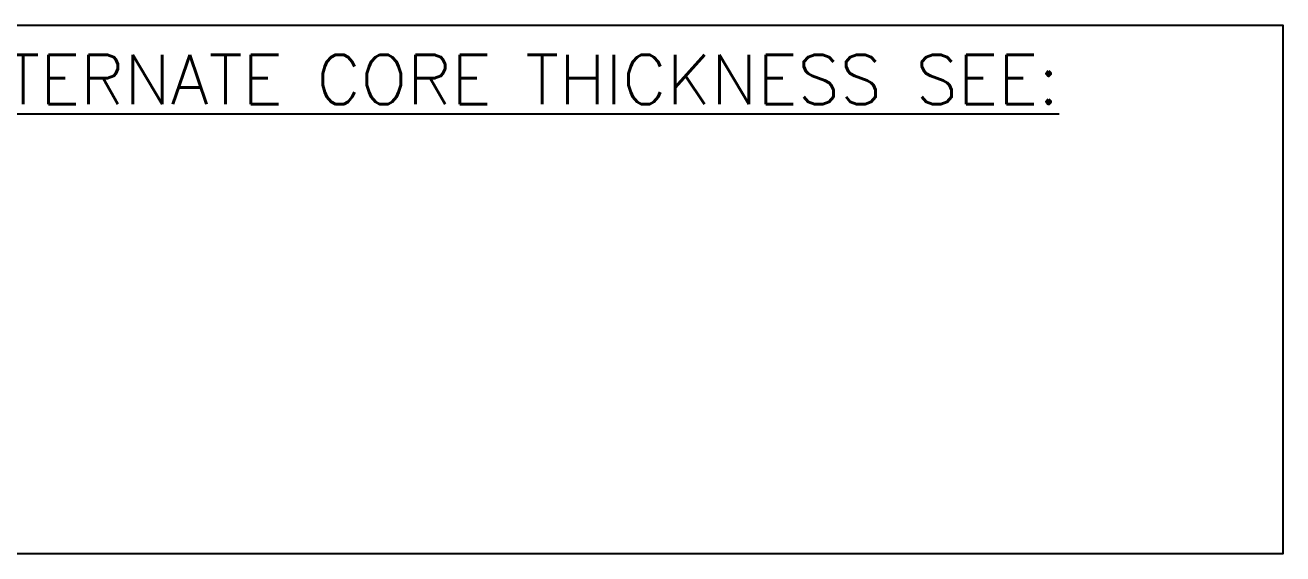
# Model space of a CAD drawing. Header units: inches. Extents: x 75 to 124.9, y 108.6 to 175.3.
# Drawn here: x 98.59 to 112.96, y 108.61 to 114.65 of the extents above; entities that cross this region are included whole.
import ezdxf

# ---------------------------------------------------------------- set-up
doc = ezdxf.new("R2010")
doc.units = ezdxf.units.IN
doc.header["$LTSCALE"] = 0.5
doc.header["$MEASUREMENT"] = 0
doc.layers.add('TEXT', color=4, linetype='Continuous')
doc.styles.get("Standard").update_dxf_attribs({"font": 'romans.shx', "height": 0.75})

msp = doc.modelspace()

# ---------------------------------------------------------------- linework, layer by layer
at = {"layer": 'TEXT'}
msp.add_lwpolyline([(95.29564307369293, 114.6491829628841), (112.9561754032311, 114.6491829628841), (112.9561754032311, 108.6111407516009), (95.29564307369293, 108.6111407516009)], dxfattribs=at)

# ---------------------------------------------------------------- texts
at = {"layer": 'TEXT', "insert": (95.67105212744107, 112.6231233090661), "char_height": 0.5625, "width": 23.33295210344748, "attachment_point": 4}
msp.add_mtext('{\\LFOR ALTERNATE CORE THICKNESS SEE:\\P}D6E01\\PD10E01\\PD12E01', dxfattribs=at)

doc.saveas('drawing.dxf')
